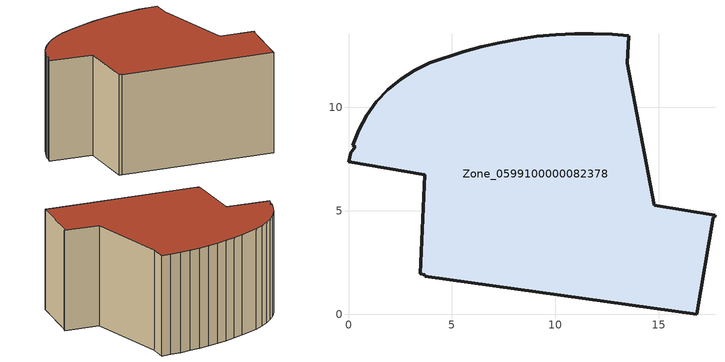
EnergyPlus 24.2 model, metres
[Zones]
Zone_0599100000082378
 floor ground (C_G): 3.69,6.75 0,7.38 0.11,7.81 0.32,8.09 0.2,8.16 0.49,8.91 0.88,9.61 1.35,10.27 1.9,10.85 2.52,11.37 3.19,11.8 3.92,12.15 5.55,12.69 6.42,12.93 7.31,13.14 8.21,13.3 9.11,13.43 10.02,13.52 10.93,13.56 11.84,13.57 12.74,13.53 13.54,13.47 13.47,12.13 14.77,5.27 17.71,4.79 17.7,4.69 17.64,4.7 16.84,0 3.68,1.85 3.68,1.92 3.47,1.96 z0
 wall outside (C_F): 17.64,4.7 17.7,4.69 17.71,4.79 14.77,5.27 13.47,12.13 13.54,13.47 12.74,13.53 11.84,13.57 10.93,13.56 10.02,13.52 9.11,13.43 8.21,13.3 7.31,13.14 6.42,12.93 5.55,12.69 3.92,12.15 3.19,11.8 2.52,11.37 1.9,10.85 1.35,10.27 0.88,9.61 0.49,8.91 0.2,8.16 0.32,8.09 0.11,7.81 0,7.38 3.69,6.75 3.47,1.96 3.68,1.92 3.68,1.85 16.84,0 17.64,4.7 z0:8.82
 roof outside (C_R): 0.2,8.16 0.32,8.09 0.11,7.81 0,7.38 3.69,6.75 3.47,1.96 3.68,1.92 3.68,1.85 16.84,0 17.64,4.7 17.7,4.69 17.71,4.79 14.77,5.27 13.47,12.13 13.54,13.47 12.74,13.53 11.84,13.57 10.93,13.56 10.02,13.52 9.11,13.43 8.21,13.3 7.31,13.14 6.42,12.93 5.55,12.69 3.92,12.15 3.19,11.8 2.52,11.37 1.9,10.85 1.35,10.27 0.88,9.61 0.49,8.91 z8.82
[BUILDING]
Pand.0599100000082378: North Axis=0; Terrain=City; Loads Convergence Tolerance Value=0.04; Temperature Convergence Tolerance Value=0.4; Solar Distribution=FullExterior; Maximum Number of Warmup Days=25; Minimum Number of Warmup Days=1
[Site:Location]
Rotterdam.The.Hague.AP_ZH_NLD Design_Conditions: Latitude=51.96; Longitude=4.45; Time Zone=1; Elevation=-4.5
[SITE:GROUNDTEMPERATURE:BUILDINGSURFACE]
18, 18, 18, 18, 18, 18, 18, 18, 18, 18, 18, 18
[MATERIAL] Thermal Absorptance=0.9; Solar Absorptance=0.7; Visible Absorptance=0.7
Name | Roughness | Thickness | Conductivity | Density | Specific Heat
G.TC.1992-2005 | MediumSmooth | 0.15 | 0.06 | 540 | 1210
F.TC.1992-2005 | Rough | 0.3 | 0.12 | 1920 | 840
R.TC.1992-2005 | MediumRough | 0.2 | 0.08 | 1500 | 1000
[CONSTRUCTION]
C_G: G.TC.1992-2005
C_F: F.TC.1992-2005
C_R: R.TC.1992-2005
[ZONE]
Zone_0599100000082378: Type=1; Multiplier=1; Ceiling Height=Autocalculate; Volume=Autocalculate; Floor Area=autocalculate; Part of Total Floor Area=Yes
[ZONEINFILTRATION:DESIGNFLOWRATE]
Infil_Zone_0599100000082378: Zone or ZoneList or Space or SpaceList=Zone_0599100000082378; Schedule=AlwaysOn; Design Flow Rate Calculation Method=Flow/Area; Flow Rate per Floor Area=0.0015; Constant Term Coefficient=1; Temperature Term Coefficient=0; Velocity Term Coefficient=0; Velocity Squared Term Coefficient=0
[HVACTEMPLATE:ZONE:IDEALLOADSAIRSYSTEM]
Zone_0599100000082378: Maximum Heating Supply Air Temperature=50; Minimum Cooling Supply Air Temperature=13; Maximum Heating Supply Air Humidity Ratio=0.0156; Minimum Cooling Supply Air Humidity Ratio=0.0077; Heating Limit=NoLimit; Cooling Limit=NoLimit; Dehumidification Control Type=ConstantSensibleHeatRatio; Cooling Sensible Heat Ratio=0.7; Dehumidification Setpoint=60; Humidification Control Type=None; Humidification Setpoint=30; Outdoor Air Method=None; Outdoor Air Flow Rate per Person=0.00944; Outdoor Air Flow Rate per Zone Floor Area=0; Outdoor Air Flow Rate per Zone=0; Demand Controlled Ventilation Type=None; Outdoor Air Economizer Type=NoEconomizer; Heat Recovery Type=None; Sensible Heat Recovery Effectiveness=0.7; Latent Heat Recovery Effectiveness=0.65
[ZONECONTROL:THERMOSTAT]
ThermostatControl_Zone_0599100000082378: Zone or ZoneList=Zone_0599100000082378; Control Type Schedule=DualSetpointControlType; Control 1=Thermostat_Zone_0599100000082378; Temperature Difference Between Cutout And Setpoint=0
[THERMOSTATSETPOINT:DUALSETPOINT]
Thermostat_Zone_0599100000082378: Heating Setpoint Temperature Schedule=HeatingSetpoint_Zone_0599100000082378; Cooling Setpoint Temperature Schedule=CoolingSetpoint_Zone_0599100000082378
[SCHEDULE:COMPACT]
HeatingSetpoint_Zone_0599100000082378: Through: 12/31, For: AllDays, Until: 24:00, 21
CoolingSetpoint_Zone_0599100000082378: Through: 12/31, For: AllDays, Until: 24:00, 24
DualSetpointControlType: Through: 12/31, For: AllDays, Until: 24:00, 4
AlwaysOn: Through: 12/31, For: AllDays, Until: 24:00, 1
